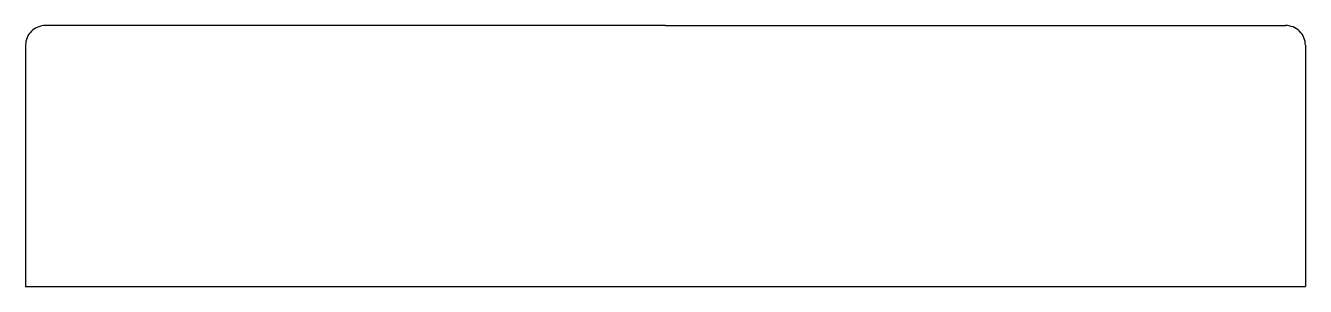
# Model space of a CAD drawing. Extents: x 13710.038 to 13710.528, y 4421.737 to 4421.837.
import ezdxf

# ---------------------------------------------------------------- set-up
doc = ezdxf.new("R2010")
doc.units = 0
doc.header["$MEASUREMENT"] = 0
doc.layers.add('A-PECAS', color=2, linetype='CONTINUOUS')

msp = doc.modelspace()

# ---------------------------------------------------------------- linework, layer by layer
at = {"layer": 'A-PECAS', "linetype": 'CONTINUOUS'}
msp.add_line((13710.03829663192, 4421.737218638289), (13710.52829663193, 4421.737218638289), dxfattribs=at)
for points in [[(13710.28329663193, 4421.837218638289, 0), (13710.04585763193, 4421.837218638289, 0)], [(13710.28329663193, 4421.837218638289, 0), (13710.52073563193, 4421.837218638289, 0)], [(13710.03829663192, 4421.829657638289, 0), (13710.03829663192, 4421.737218638289, 0)], [(13710.52829663193, 4421.829657638289, 0), (13710.52829663193, 4421.737218638289, 0)]]:
    msp.add_polyline3d(points, dxfattribs=at)
for centre, radius, start, end in [((13710.04585782792, 4421.829657594289), 0.007561107796000551, 89.3670908032278, 179.9996662000025), ((13710.52073543593, 4421.829657594289), 0.00756110779599936, 0.0003337691178027822, 90.82459912436946)]:
    msp.add_arc(centre, radius, start, end, dxfattribs=at)

doc.saveas('drawing.dxf')
